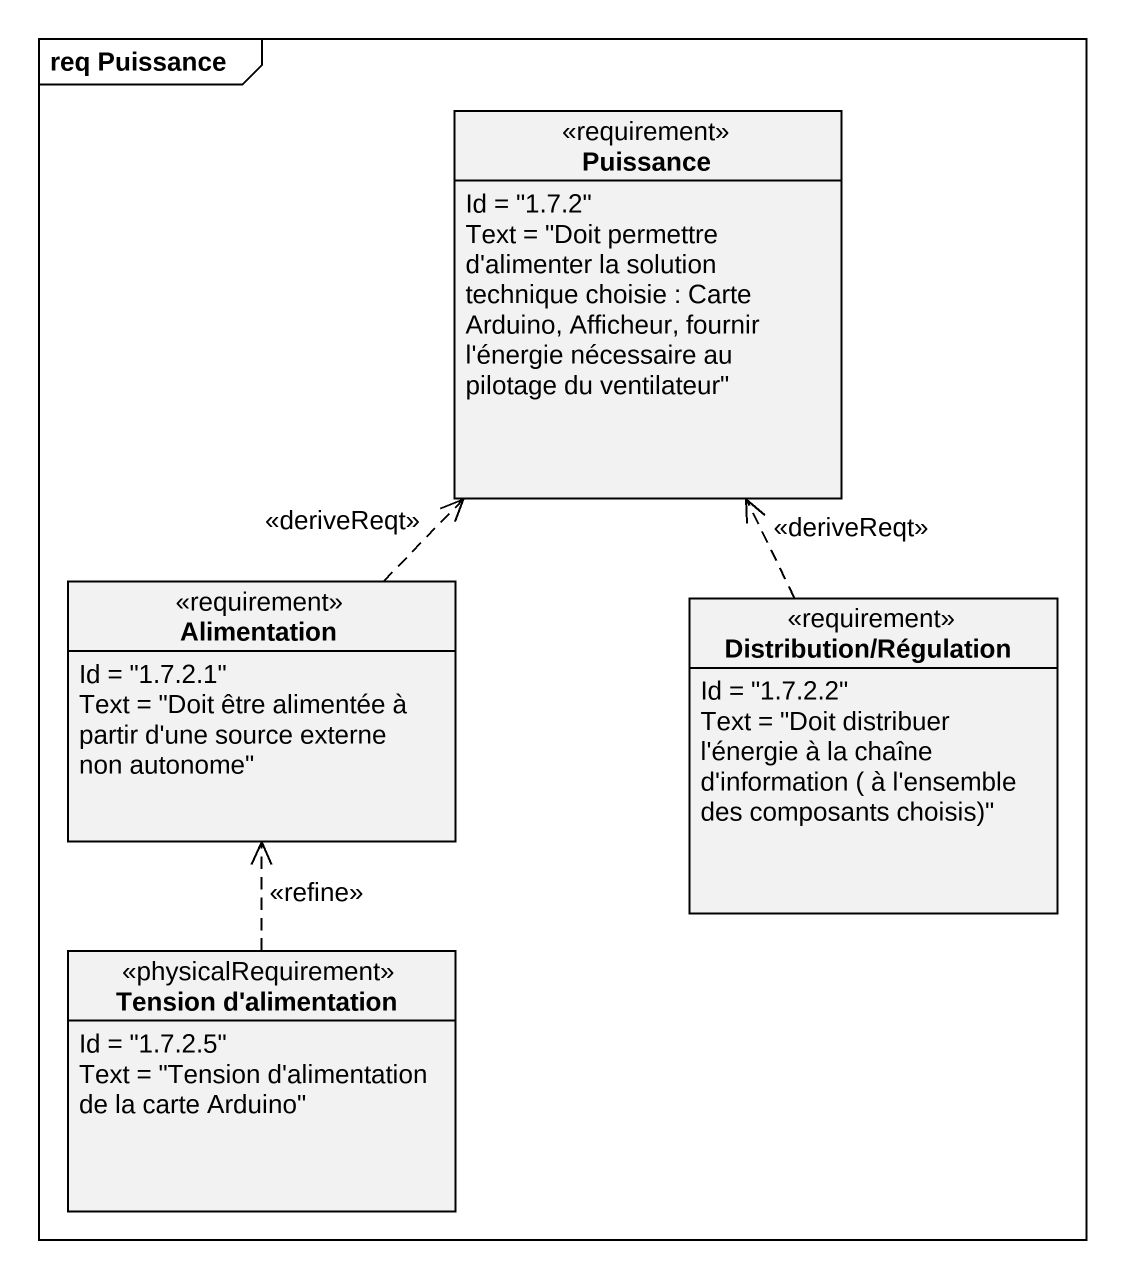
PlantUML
@startuml
mainframe req Puissance
hide circle
hide empty members
class Puissance <<requirement>> {
  Id = "1.7.2"
  Text = "Doit permettre d'alimenter la solution technique choisie : Carte Arduino, Afficheur, fournir l'énergie nécessaire au pilotage du ventilateur"
}
class Alimentation <<requirement>> {
  Id = "1.7.2.1"
  Text = "Doit être alimentée à partir d'une source externe non autonome"
}
class "Distribution/Régulation" as Distribution_Régulation <<requirement>> {
  Id = "1.7.2.2"
  {field} Text = "Doit distribuer l'énergie à la chaîne d'information ( à l'ensemble des composants choisis)"
}
class "Tension d'alimentation" as Tension_d_alimentation <<physicalRequirement>> {
  Id = "1.7.2.5"
  Text = "Tension d'alimentation de la carte Arduino"
}
Alimentation .up.> Puissance : <<deriveReqt>>
Distribution_Régulation .up.> Puissance : <<deriveReqt>>
Tension_d_alimentation .up.> Alimentation : <<refine>>
@enduml
